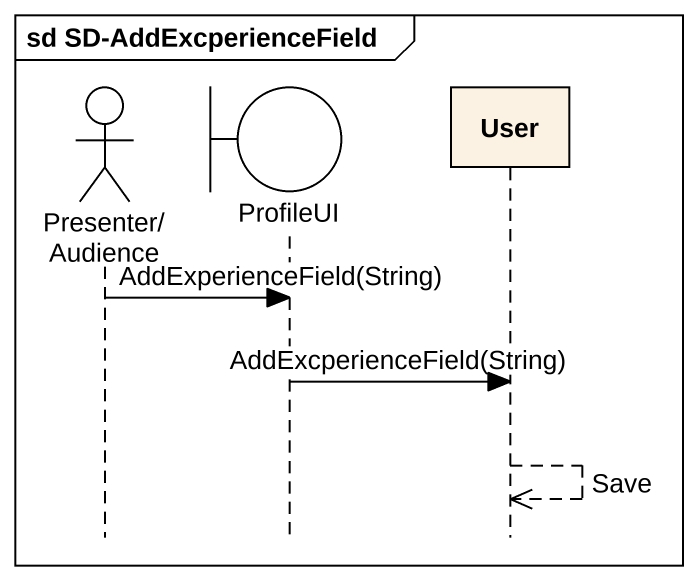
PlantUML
@startuml
mainframe sd SD-AddExcperienceField
hide footbox
actor "Presenter/Audience" as Presenter_Audience
boundary ProfileUI
participant User

Presenter_Audience -> ProfileUI : AddExperienceField(String)
ProfileUI -> User : AddExcperienceField(String)
User -->> User : Save
@enduml
